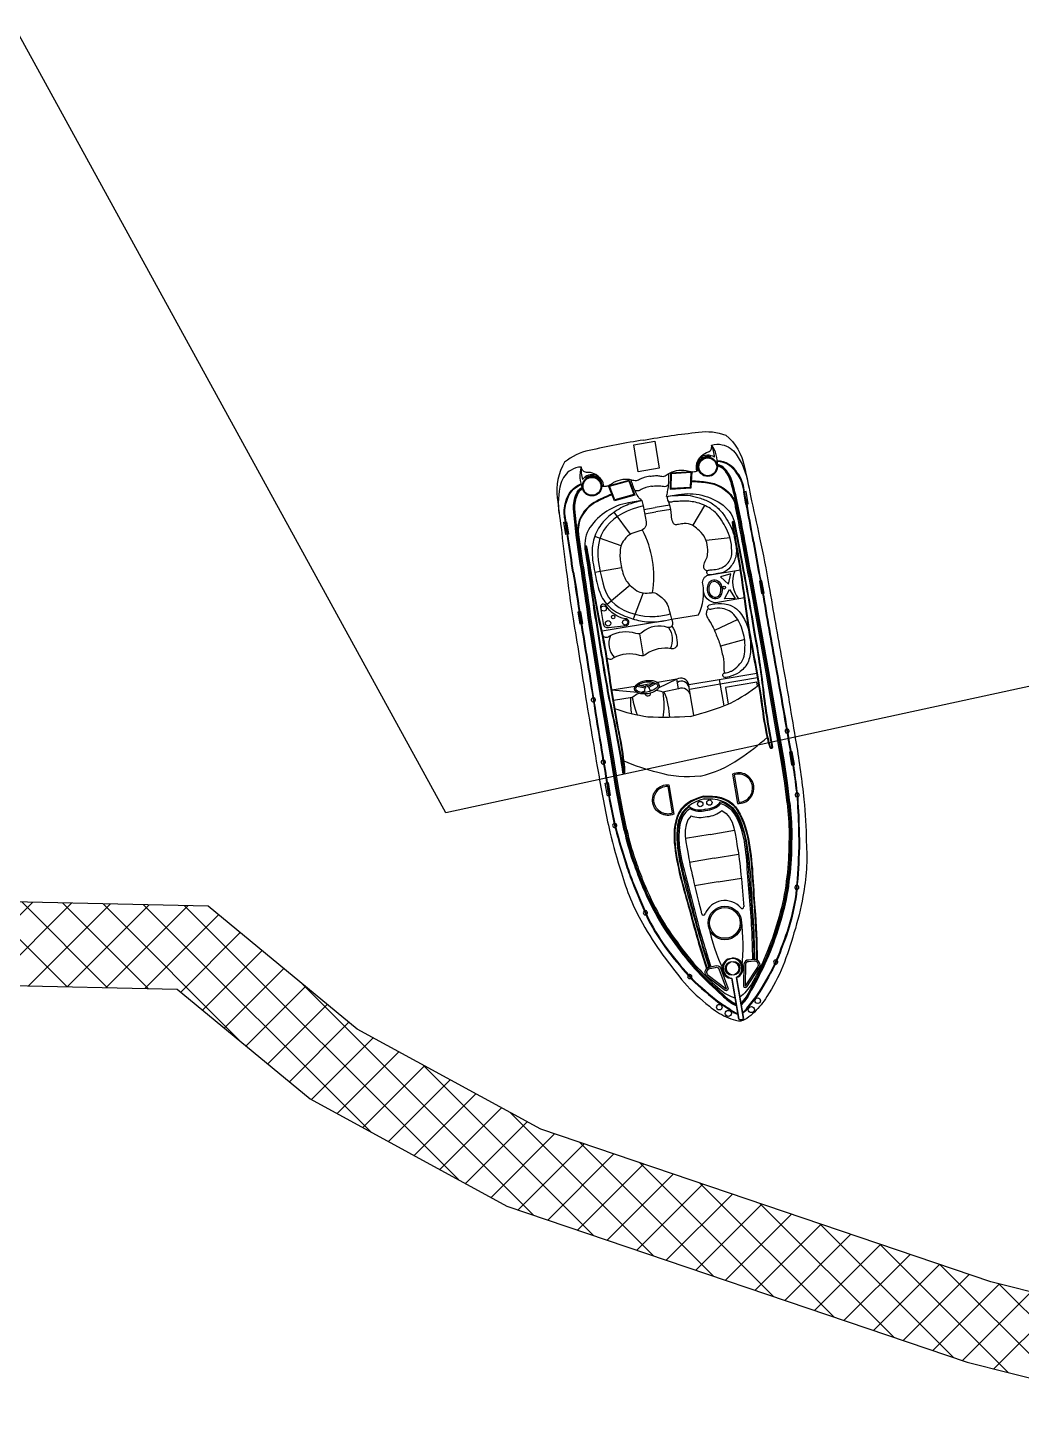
# Model space of a CAD drawing. Header units: metres. Extents: x 257914 to 260301, y 2182725 to 2185163.
# Drawn here: x 258797.5 to 258910, y 2182806.3 to 2182961.9 of the extents above; entities that cross this region are included whole.
import ezdxf

# ---------------------------------------------------------------- set-up
doc = ezdxf.new("R2010")
doc.units = ezdxf.units.M
doc.layers.add('PORT', color=5, linetype='Continuous')
doc.layers.add('village', color=3, linetype='Continuous')

msp = doc.modelspace()

# ---------------------------------------------------------------- linework, layer by layer
at = {"color": 32, "true_color": 0xcd6928}
for p, q in [((258874.84, 2182913.23), (258874.86, 2182913.3)), ((258860.77, 2182910.87), (258860.73, 2182910.93)), ((258867.28, 2182907.37), (258868.56, 2182907.59)), ((258870.22, 2182907.87), (258868.56, 2182907.59)), ((258870.34, 2182907.36), (258868.64, 2182907.08)), ((258874.16, 2182907.83), (258872.82, 2182905.57)), ((258865.76, 2182904.55), (258863.91, 2182907.05)), ((258867.37, 2182906.86), (258868.64, 2182907.08)), ((258864.7, 2182903.24), (258861.72, 2182904.29)), ((258877.04, 2182904.14), (258874.33, 2182903.84)), ((258864.76, 2182900.76), (258861.74, 2182900.23)), ((258865.73, 2182898.78), (258863.12, 2182896.61)), ((258867.2, 2182897.92), (258866.07, 2182894.96)), ((258869.63, 2182894.76), (258862.55, 2182893.57)), ((258877.91, 2182894.91), (258875.28, 2182893.64)), ((258866.79, 2182893.29), (258867.2, 2182890.8)), ((258878.7, 2182892.64), (258875.96, 2182891.88)), ((258875.83, 2182888.12), (258880.07, 2182888.83)), ((258866.3, 2182887.33), (258863.68, 2182886.89)), ((258866.55, 2182886.63), (258863.68, 2182886.89)), ((258867.44, 2182887.14), (258866.49, 2182887.32)), ((258867.47, 2182887.29), (258866.62, 2182887.45)), ((258868.34, 2182887.67), (258866.79, 2182887.41)), ((258867.74, 2182887.34), (258868.47, 2182887.75)), ((258867.82, 2182887.2), (258868.64, 2182887.67)), ((258871.02, 2182888.13), (258868.84, 2182887.76)), ((258871.02, 2182888.13), (258868.91, 2182887.11)), ((258871.2, 2182887.07), (258871.02, 2182888.13)), ((258875.91, 2182887.61), (258880.16, 2182888.33)), ((258874.78, 2182870.56), (258872, 2182870.09)), ((258874.78, 2182870.56), (258877.56, 2182871.03)), ((258875.23, 2182867.87), (258878.01, 2182868.33)), ((258875.23, 2182867.87), (258872.46, 2182867.4)), ((258875.69, 2182865.18), (258873.03, 2182864.73)), ((258875.69, 2182865.18), (258878.34, 2182865.63))]:
    msp.add_line(p, q, dxfattribs=at)
for points in [[(258867.27, 2182915.23, 0.01736), (258861.1, 2182914.04, 0.12634), (258858.32, 2182912.71, 0.172899), (258857.49, 2182908.7, 0.013884), (258857.92, 2182905.32, 0.008973), (258858.51, 2182900.48, 0.01509), (258859.28, 2182894.97, -0.002245), (258860.64, 2182886.5, 0.003342), (258862.21, 2182877.1, 0.016984), (258863.45, 2182870.84, 0.024546), (258864.77, 2182866.21, 0.067942), (258867.14, 2182860.5, 0.033948), (258869.45, 2182856.91, 0.022001), (258871.87, 2182853.77, 0.042872), (258874.7, 2182851.1, 0.059514), (258876.61, 2182849.91, 0.046364), (258877.65, 2182849.52, 0.104882), (258878.33, 2182849.45, 0.104882)], [(258867.27, 2182915.23, -0.01736), (258873.49, 2182916.12, -0.12634), (258876.56, 2182915.78, -0.172899), (258878.65, 2182912.26, -0.013884), (258879.35, 2182908.92, -0.008973), (258880.38, 2182904.16, -0.01509), (258881.45, 2182898.7, 0.002245), (258882.93, 2182890.24, -0.003342), (258884.53, 2182880.85, -0.016984), (258885.4, 2182874.53, -0.024546), (258885.67, 2182869.72, -0.067942), (258885.29, 2182863.55, -0.033948), (258884.28, 2182859.41, -0.022001), (258883.03, 2182855.64, -0.042872), (258881.22, 2182852.2, -0.059514), (258879.8, 2182850.45, -0.046364), (258878.95, 2182849.73, -0.104882), (258878.33, 2182849.45, -0.104882)], [(258874.95, 2182914.65, -0.164393), (258876.16, 2182914.7, -0.188684), (258877.74, 2182913.63, -0.10758), (258879.07, 2182910.4)], [(258860.2, 2182912.17, 0.164393), (258859.05, 2182911.83, 0.188684), (258857.9, 2182910.3, 0.10758), (258857.7, 2182906.81)], [(258879.74, 2182903.71, -0.002942), (258879.06, 2182907.46, 0.002013), (258878.6, 2182909.85, 0.130442), (258877.89, 2182911.49, 0.261246), (258875.6, 2182912.86, 0.209197)], [(258879.67, 2182903.69, -0.002941), (258878.98, 2182907.45, 0.002014), (258878.53, 2182909.84, 0.130992), (258877.82, 2182911.44, 0.261832), (258875.6, 2182912.78, 0.261832)], [(258883.73, 2182874.15), (258883.46, 2182876.41), (258883.08, 2182879), (258882.35, 2182883.21), (258881.37, 2182888.99), (258879.71, 2182898.25, -0.002601), (258878.75, 2182903.27, 0.004411), (258877.94, 2182907.53, 0.013003), (258877.25, 2182910.44, 0.113337), (258876.44, 2182911.89, 0.144821), (258875.61, 2182912.39, 0.138987)], [(258883.65, 2182874.15), (258883.39, 2182876.4), (258883, 2182878.99), (258882.27, 2182883.19), (258881.3, 2182888.98), (258879.63, 2182898.23, -0.002601), (258878.67, 2182903.25, 0.00441), (258877.86, 2182907.52, 0.012997), (258877.17, 2182910.42, 0.113276), (258876.38, 2182911.84, 0.142458), (258875.61, 2182912.32, 0.142458)], [(258883.81, 2182874.16), (258883.54, 2182876.42), (258883.16, 2182879.01), (258882.42, 2182883.22), (258881.45, 2182889), (258879.78, 2182898.26, -0.002601), (258878.83, 2182903.28, 0.004411), (258878.02, 2182907.55, 0.013009), (258877.32, 2182910.46, 0.113396), (258876.5, 2182911.94, 0.146005), (258875.62, 2182912.47, 1.595219)], [(258859.25, 2182900.26, 0.002942), (258858.68, 2182904.04, -0.002013), (258858.32, 2182906.44, -0.130442), (258858.46, 2182908.22, -0.261246), (258860.17, 2182910.26, -0.209197)], [(258872.69, 2182910.6, -0.043195), (258874.5, 2182910.45, -0.183415), (258877.13, 2182909.06, -0.094511), (258877.86, 2182907.55)], [(258872.69, 2182910.53, -0.043334), (258874.49, 2182910.37, -0.18333), (258877.07, 2182909.01, -0.123985), (258877.89, 2182907.02, 0.015377), (258878.25, 2182905.54)], [(258859.33, 2182900.28, 0.002941), (258858.75, 2182904.05, -0.002014), (258858.4, 2182906.46, -0.130992), (258858.54, 2182908.2, -0.261832), (258860.2, 2182910.19, -0.261832)], [(258865.07, 2182871.01), (258864.59, 2182873.23), (258864.1, 2182875.81), (258863.42, 2182880.02), (258862.45, 2182885.81), (258861, 2182895.1, 0.002601), (258860.26, 2182900.16, -0.004411), (258859.63, 2182904.46, -0.013009), (258859.33, 2182907.44, -0.113396), (258859.63, 2182909.1, -0.146005), (258860.29, 2182909.9, -1.595219)], [(258865.15, 2182871.03), (258864.67, 2182873.25), (258864.18, 2182875.82), (258863.5, 2182880.04), (258862.52, 2182885.82), (258861.07, 2182895.12, 0.002601), (258860.34, 2182900.17, -0.004411), (258859.71, 2182904.47, -0.013003), (258859.41, 2182907.44, -0.113337), (258859.7, 2182909.07, -0.144821), (258860.32, 2182909.82, -0.138987)], [(258865.22, 2182871.05), (258864.74, 2182873.26), (258864.25, 2182875.83), (258863.57, 2182880.05), (258862.6, 2182885.83), (258861.15, 2182895.13, 0.002601), (258860.41, 2182900.18, -0.00441), (258859.78, 2182904.48, -0.012997), (258859.49, 2182907.44, -0.113276), (258859.77, 2182909.04, -0.142458), (258860.35, 2182909.75, -0.142458)], [(258863.66, 2182909.08, 0.043195), (258862, 2182908.35, 0.183415), (258859.98, 2182906.17, 0.094511), (258859.78, 2182904.51)], [(258863.69, 2182909.01, 0.043334), (258862.04, 2182908.28, 0.18333), (258860.05, 2182906.15, 0.123985), (258859.92, 2182904, -0.015377), (258860.06, 2182902.49)], [(258869.84, 2182908.84), (258871.21, 2182909.07, -0.202722), (258876.26, 2182907.85, -0.178768), (258877.6, 2182905.72, 0.010028), (258878.49, 2182901.03, -0.005356), (258879.86, 2182893.27, -0.016605), (258880.82, 2182886.97, 0.018921), (258881.84, 2182880.44, -0.925873), (258881.59, 2182880.36, -0.041202), (258881.29, 2182881.5, -0.024461), (258880.65, 2182885.23, 0.012888), (258879.4, 2182892.43, -0.019359), (258878.77, 2182896.65, 0.002375), (258878.05, 2182901.55, -0.006386), (258877.5, 2182904.65, -0.013656), (258877.31, 2182905.89, -0.862706), (258877.54, 2182905.96, 0.648089)], [(258867.06, 2182908.37), (258865.56, 2182908.12, 0.202722), (258861.19, 2182905.32, 0.178768), (258860.62, 2182902.86, -0.010028), (258861.31, 2182898.14, 0.005356), (258862.55, 2182890.36, 0.016605), (258863.71, 2182884.09, -0.018921), (258864.88, 2182877.58, 0.925873), (258865.14, 2182877.59, 0.041202), (258865.06, 2182878.77, 0.024461), (258864.43, 2182882.51, -0.012888), (258863.27, 2182889.71, 0.019359), (258862.48, 2182893.91, -0.002375), (258861.56, 2182898.77, 0.006386), (258861.06, 2182901.88, 0.013656), (258860.84, 2182903.12, 0.862706), (258860.6, 2182903.11, -0.648089)], [(258867.06, 2182908.37), (258867.21, 2182907.78), (258867.53, 2182905.95, -0.448043), (258866.82, 2182904.94, 0.025561), (258865.92, 2182904.63, 0.15676), (258865.08, 2182903.92, 0.144288), (258864.69, 2182903.2, 0.079427), (258864.61, 2182901.65, 0.054179), (258864.98, 2182899.94, 0.127294), (258865.75, 2182898.76, -0.025195), (258866.49, 2182898.16, 0.112656), (258867.2, 2182897.92, 0.061652), (258868.14, 2182897.94, -0.222278), (258868.88, 2182897.75, -0.049109), (258869.44, 2182897.27, -0.09997), (258869.92, 2182896.64, -0.045992), (258870.27, 2182895.53), (258870.41, 2182894.93)], [(258883.5, 2182874.13), (258883.23, 2182876.37), (258882.85, 2182878.96), (258882.12, 2182883.17), (258881.15, 2182888.95), (258879.48, 2182898.21, -0.002601), (258878.52, 2182903.23, 0.00441), (258877.71, 2182907.49, 0.002867), (258877.58, 2182908.13, 0.002867)], [(258877.47, 2182905.93, -0.016488), (258877.53, 2182905.7, 0.010023), (258878.42, 2182901.01, -0.005356), (258879.79, 2182893.25, -0.016607), (258880.75, 2182886.96, 0.018921), (258881.76, 2182880.42, 0.01143), (258881.76, 2182880.42, -0.913283), (258881.66, 2182880.38, -0.041174), (258881.36, 2182881.51, -0.024478), (258880.73, 2182885.24, 0.012889), (258879.48, 2182892.44, -0.019362), (258878.85, 2182896.66, 0.002377), (258878.13, 2182901.56, -0.006391), (258877.58, 2182904.66, -0.013664), (258877.39, 2182905.9, 0.000701), (258877.39, 2182905.9, -0.819976), (258877.47, 2182905.93, -0.819976)], [(258865.37, 2182871.08), (258864.89, 2182873.29), (258864.41, 2182875.86), (258863.72, 2182880.07), (258862.75, 2182885.86), (258861.3, 2182895.15, 0.002601), (258860.56, 2182900.21, -0.00441), (258859.93, 2182904.5, -0.002867), (258859.86, 2182905.15, -0.002867)], [(258860.67, 2182903.11, 0.016488), (258860.7, 2182902.87, -0.010023), (258861.39, 2182898.15, 0.005356), (258862.63, 2182890.37, 0.016607), (258863.78, 2182884.11, -0.018921), (258864.96, 2182877.6, -0.01143), (258864.96, 2182877.59, 0.913283), (258865.06, 2182877.59, 0.041174), (258864.98, 2182878.76, 0.024478), (258864.36, 2182882.49, -0.012889), (258863.19, 2182889.7, 0.019362), (258862.4, 2182893.9, -0.002377), (258861.48, 2182898.76, 0.006391), (258860.99, 2182901.87, 0.013664), (258860.76, 2182903.11, -0.000701), (258860.76, 2182903.11, 0.819976), (258860.67, 2182903.11, 0.819976)], [(258879.67, 2182903.7, 0.006424), (258880.61, 2182898.53, 0.002217), (258882.08, 2182890.09, -0.003368), (258883.73, 2182880.63, -0.024633), (258884.63, 2182874.65, -0.015038), (258884.8, 2182870.66, -0.025461), (258884.79, 2182868.43, -0.013839), (258884.49, 2182863.81, -0.040238), (258883.51, 2182859.58, -0.016715), (258882.05, 2182855.79, -0.029693), (258879.97, 2182852.22, 0.015234), (258878.78, 2182850.68, -0.134036), (258878.55, 2182850.46, -0.024879), (258878.44, 2182850.41, -0.024879)], [(258879.74, 2182903.71, 0.006425), (258880.68, 2182898.54, 0.002217), (258882.16, 2182890.1, -0.003368), (258883.81, 2182880.64, -0.024633), (258884.7, 2182874.66, -0.015037), (258884.87, 2182870.66, -0.025439), (258884.87, 2182868.43, -0.013843), (258884.56, 2182863.8, -0.040266), (258883.59, 2182859.56, -0.016729), (258882.12, 2182855.76, -0.029739), (258880.04, 2182852.18, 0.01525), (258878.85, 2182850.63, -0.132389), (258878.58, 2182850.4, -0.028442), (258878.45, 2182850.33, -0.028442)], [(258859.25, 2182900.26, -0.006425), (258860.05, 2182895.07, -0.002217), (258861.42, 2182886.62, 0.003368), (258862.96, 2182877.14, 0.024633), (258864.06, 2182871.19, 0.015037), (258865.21, 2182867.36, 0.025439), (258865.95, 2182865.25, 0.013843), (258867.75, 2182860.97, 0.040266), (258870.06, 2182857.28, 0.016729), (258872.68, 2182854.17, 0.029739), (258875.82, 2182851.47, -0.01525), (258877.45, 2182850.4, 0.132389), (258877.78, 2182850.26, 0.028442), (258877.92, 2182850.24, 0.028442)], [(258859.33, 2182900.28, -0.006424), (258860.13, 2182895.09, -0.002217), (258861.49, 2182886.63, 0.003368), (258863.03, 2182877.15, 0.024633), (258864.14, 2182871.21, 0.015038), (258865.28, 2182867.38, 0.025461), (258866.02, 2182865.28, 0.013839), (258867.82, 2182861, 0.040238), (258870.12, 2182857.33, 0.016715), (258872.74, 2182854.23, 0.029693), (258875.87, 2182851.53, -0.015234), (258877.5, 2182850.46, 0.134036), (258877.79, 2182850.34, 0.024879), (258877.91, 2182850.32, 0.024879)], [(258870.41, 2182894.93), (258873.48, 2182895.45, 0.158322), (258873.96, 2182898.93, -0.417676), (258874.58, 2182899.92), (258878.21, 2182900.53)], [(258878.67, 2182897.35), (258875.45, 2182896.81, -0.406088), (258874.05, 2182898.22)], [(258870.41, 2182894.93, -0.291269), (258870.46, 2182894.15, -0.299867), (258869.98, 2182894, 0.273478), (258867.14, 2182893.47, -0.28657), (258866.39, 2182893.32, 0.198759), (258863.41, 2182893.03, -0.45148), (258862.67, 2182893.04, -1.463971)], [(258870.47, 2182894.16, -0.164009), (258871.04, 2182892.01, -0.407559), (258870.39, 2182891.59, 0.20466), (258867.56, 2182890.99, -0.28657), (258866.81, 2182890.83, 0.198759), (258863.83, 2182890.54, -0.45148), (258863.09, 2182890.56, -1.463971)], [(258872.95, 2182884.06), (258872.58, 2182886.25, 0.462925), (258871.2, 2182887.07), (258869.45, 2182886.67)], [(258872.42, 2182887.2), (258872.37, 2182887.54, 0.516839), (258871.02, 2182888.13, 0.282905)], [(258872.58, 2182886.25), (258872.42, 2182887.2, 0.545737), (258871.08, 2182887.77, 0.282905)], [(258872.53, 2182883.93, 0.033687), (258877.08, 2182885.42, 0.051879), (258880.3, 2182887.52, 1.92312)], [(258872.53, 2182883.93, -0.033687), (258867.75, 2182883.86, -0.051879), (258864.02, 2182884.79, -1.92312)], [(258873.67, 2182877.16, 0.096403), (258878.08, 2182879.11, 0.040538), (258881.27, 2182881.59, 1.92312)], [(258873.67, 2182877.16, -0.096403), (258868.87, 2182877.56, -0.040538), (258865.04, 2182878.86, -1.92312)], [(258877.34, 2182877.4), (258877.9, 2182874.07, 0.483063), (258879.72, 2182876.06, 0.50024), (258877.34, 2182877.4, 0.418424)], [(258870.12, 2182876.19), (258870.68, 2182872.86, -0.483063), (258868.31, 2182874.14, -0.50024), (258870.12, 2182876.19, -0.418424)], [(258883.5, 2182874.12, -0.031581), (258883.73, 2182870.64, -0.00492), (258883.68, 2182868.29, -0.028426), (258883.27, 2182864.25, -0.042959), (258882.29, 2182860.29, -0.035411), (258880.9, 2182856.46, -0.028829), (258879.46, 2182853.6, -0.092336), (258878.15, 2182852.13, -0.080328)], [(258883.65, 2182874.14, -0.031588), (258883.88, 2182870.64, -0.004924), (258883.83, 2182868.29, -0.028433), (258883.42, 2182864.23, -0.042917), (258882.44, 2182860.25, -0.035379), (258881.04, 2182856.4, -0.02413), (258879.32, 2182852.99, -0.075408), (258878.27, 2182851.42, -0.075408)], [(258883.73, 2182874.15, -0.031592), (258883.96, 2182870.64, -0.004926), (258883.91, 2182868.29, -0.028436), (258883.5, 2182864.22, -0.042895), (258882.51, 2182860.23, -0.035363), (258881.11, 2182856.36, -0.024111), (258879.39, 2182852.96, -0.077658), (258878.29, 2182851.32, -0.077658)], [(258883.81, 2182874.16, -0.031596), (258884.03, 2182870.64, -0.004928), (258883.99, 2182868.28, -0.02844), (258883.57, 2182864.21, -0.042875), (258882.59, 2182860.2, -0.035347), (258881.18, 2182856.33, -0.024093), (258879.45, 2182852.92, -0.079837), (258878.3, 2182851.23)], [(258865.07, 2182871.01, 0.031596), (258866.01, 2182867.61, 0.004928), (258866.83, 2182865.4, 0.02844), (258868.55, 2182861.68, 0.042875), (258870.79, 2182858.22, 0.035347), (258873.38, 2182855.02, 0.024093), (258876.13, 2182852.36, 0.079837), (258877.77, 2182851.14)], [(258865.15, 2182871.03, 0.031592), (258866.08, 2182867.63, 0.004926), (258866.9, 2182865.43, 0.028436), (258868.62, 2182861.72, 0.042895), (258870.85, 2182858.27, 0.035363), (258873.44, 2182855.08, 0.024111), (258876.18, 2182852.42, 0.077658), (258877.76, 2182851.24, 0.077658)], [(258865.22, 2182871.05, 0.031588), (258866.16, 2182867.66, 0.004924), (258866.97, 2182865.45, 0.028433), (258868.69, 2182861.75, 0.042917), (258870.92, 2182858.31, 0.035379), (258873.5, 2182855.13, 0.02413), (258876.24, 2182852.47, 0.075408), (258877.74, 2182851.33, 0.075408)], [(258865.37, 2182871.08, 0.031581), (258866.3, 2182867.71, 0.00492), (258867.11, 2182865.51, 0.028426), (258868.82, 2182861.83, 0.042959), (258871.04, 2182858.4, 0.035411), (258873.61, 2182855.23, 0.028829), (258875.91, 2182853, 0.092336), (258877.62, 2182852.04, 0.080328)], [(258879.74, 2182856.4), (258879.13, 2182856.34, 0.382221), (258878.62, 2182855.89), (258878.56, 2182853.5, 0.786544), (258878.93, 2182853.3), (258880.36, 2182855.44, 0.616464), (258879.74, 2182856.4, 3.844907)], [(258874.72, 2182855.55), (258875.32, 2182855.7, -0.382221), (258875.95, 2182855.44), (258876.79, 2182853.21, -0.786544), (258876.5, 2182852.89), (258874.45, 2182854.45, -0.616464), (258874.72, 2182855.55, -3.844907)]]:
    msp.add_lwpolyline(points, format="xyb", dxfattribs=at)
for points in [[(258868.52, 2182915.09), (258869.03, 2182912.03), (258866.65, 2182911.63), (258866.14, 2182914.69)], [(258865.63, 2182910.69), (258866.25, 2182909), (258863.96, 2182908.36), (258863.27, 2182910.05)], [(258865.59, 2182910.6), (258866.15, 2182909.05), (258864, 2182908.45), (258863.38, 2182910)], [(258870.3, 2182911.47), (258870.27, 2182909.68), (258872.65, 2182909.82), (258872.74, 2182911.64)], [(258870.38, 2182911.4), (258870.35, 2182909.76), (258872.58, 2182909.89), (258872.66, 2182911.56)], [(258876.87, 2182898.9), (258877.15, 2182900.09), (258875.98, 2182899.73)], [(258876.97, 2182898.31), (258877.62, 2182897.28), (258876.4, 2182897.24)]]:
    msp.add_lwpolyline(points, close=True, dxfattribs=at)
for points in [[(258878.62, 2182909.36), (258878.57, 2182909.35), (258878.8, 2182907.95), (258878.88, 2182907.97)], [(258878.96, 2182907.98), (258879.1, 2182908), (258878.86, 2182909.4), (258878.69, 2182909.37)], [(258858.6, 2182904.56), (258858.46, 2182904.53), (258858.23, 2182905.93), (258858.39, 2182905.96)], [(258858.47, 2182905.97), (258858.52, 2182905.98), (258858.75, 2182904.58), (258858.67, 2182904.57)], [(258880.47, 2182899.24), (258880.39, 2182899.23), (258880.62, 2182897.85), (258880.72, 2182897.87)], [(258880.8, 2182897.88), (258880.89, 2182897.89), (258880.66, 2182899.27), (258880.54, 2182899.25)], [(258860.16, 2182894.41), (258860.07, 2182894.39), (258859.84, 2182895.77), (258859.95, 2182895.79)], [(258860.03, 2182895.81), (258860.1, 2182895.82), (258860.34, 2182894.44), (258860.24, 2182894.42)], [(258872.37, 2182887.54), (258875.83, 2182888.12), (258876.33, 2182885.13)], [(258872.45, 2182887.03), (258875.91, 2182887.61)], [(258880.14, 2182887.4), (258880.07, 2182887.79), (258876.54, 2182887.2), (258876.85, 2182885.33)], [(258865.98, 2182886.06), (258863.86, 2182885.73)], [(258883.87, 2182879.9), (258883.77, 2182879.88), (258884.02, 2182878.44), (258884.13, 2182878.46)], [(258884.2, 2182878.47), (258884.33, 2182878.49), (258884.09, 2182879.93), (258883.95, 2182879.91)], [(258863.29, 2182874.95), (258863.16, 2182874.93), (258862.92, 2182876.37), (258863.06, 2182876.4)], [(258863.14, 2182876.41), (258863.24, 2182876.43), (258863.48, 2182874.98), (258863.37, 2182874.97)], [(258878.03, 2182849.63), (258877.24, 2182854.29)], [(258877.25, 2182854.26), (258878.03, 2182849.63)], [(258878.56, 2182849.72), (258877.77, 2182854.38)], [(258877.78, 2182854.34), (258878.56, 2182849.72)]]:
    msp.add_lwpolyline(points, dxfattribs=at)
for points in [[(258865.32, 2182894.21, 0.917705), (258865.17, 2182894.99, -0.209704), (258863.02, 2182896.46, 0.850912), (258862.38, 2182896.25), (258862.68, 2182894.44, 0.435659), (258863.28, 2182893.99)], [(258869.99, 2182876.04), (258870.51, 2182872.96, -0.460147), (258868.46, 2182874.17, -0.47706)], [(258877.51, 2182877.31), (258878.03, 2182874.22, 0.460147), (258879.57, 2182876.03, 0.47706)], [(258879.76, 2182856.21), (258879.13, 2182856.15, 0.383069), (258878.81, 2182855.88), (258878.75, 2182853.46, 0.853636), (258878.79, 2182853.42), (258880.2, 2182855.54, 0.613527)], [(258874.77, 2182855.37), (258875.38, 2182855.51, -0.383069), (258875.77, 2182855.36), (258876.62, 2182853.11, -0.853636), (258876.6, 2182853.05), (258874.57, 2182854.6, -0.613527)]]:
    msp.add_lwpolyline(points, format="xyb", close=True, dxfattribs=at)
for centre, radius in [((258874.52, 2182912.19), 1.09), ((258874.52, 2182912.19), 1.01), ((258861.41, 2182909.98), 1.09), ((258861.41, 2182909.98), 1.01), ((258876.38, 2182898.52), 0.163), ((258862.75, 2182896.15), 0.304), ((258863.24, 2182894.47), 0.304), ((258863.81, 2182895.19), 0.197), ((258865.17, 2182894.58), 0.304), ((258874.71, 2182874.17), 0.305), ((258873.67, 2182874), 0.305), ((258876.46, 2182860.54), 1.9), ((258876.46, 2182860.54), 1.9), ((258876.46, 2182860.54), 1.74), ((258876.46, 2182860.54), 1.74), ((258877.26, 2182855.39), 0.771), ((258877.4, 2182855.41), 0.771), ((258875.83, 2182851), 0.313), ((258880.18, 2182851.73), 0.313), ((258876.85, 2182850.29), 0.349), ((258879.46, 2182850.73), 0.349)]:
    msp.add_circle(centre, radius, dxfattribs=at)
for centre, radius, start, end in [((258874.52, 2182912.19), 1.32, 55.3153, 200.2169), ((258874.52, 2182912.19), 1.17, 73.267, 200.2169), ((258872.1, 2182912.59), 3.52, 355.5384, 35.874), ((258871.76, 2182913.17), 3.52, 1.6681, 24.9006), ((258863.57, 2182911.16), 3.52, 163.2114, 203.547), ((258863.7, 2182911.82), 3.52, 174.1848, 197.4173), ((258861.41, 2182909.98), 1.32, 358.8685, 143.7701), ((258861.41, 2182909.98), 1.17, 358.8685, 125.8184), ((258857.25, 2182899.81), 11.17, 350.4422, 27.9148), ((258880.44, 2182899.2), 3.12, 157.0113, 218.8988), ((258868.31, 2182892.63), 2.24, 332.7427, 36.9469), ((258865.56, 2182892.17), 2.24, 156.1672, 224.3147), ((258868.6, 2182886.75), 1.24, 157.9473, 185.5874), ((258867.62, 2182887.24), 0.166, 9.5427, 189.5427), ((258866.85, 2182886.46), 1.24, 15.1452, 41.1381), ((258868.25, 2182883.33), 3.55, 89.4918, 93.7317), ((258861.57, 2182885.81), 0.237, 105.6381, 272.1405), ((258861.57, 2182885.81), 0.237, 290.7647, 87.0138), ((258868.25, 2182883.33), 3.55, 114.9769, 129.7327), ((258868.25, 2182883.33), 3.55, 104.4452, 110.7845), ((258867.73, 2182886.59), 0.347, 200.345, 358.6906), ((258868.6, 2182886.75), 1.24, 193.158, 193.4273), ((258866.85, 2182886.46), 1.24, 5.6582, 5.9275), ((258868.25, 2182883.33), 3.55, 70.1677, 83.5187), ((258883.51, 2182882.26), 0.237, 113.3321, 265.9126), ((258883.51, 2182882.26), 0.237, 284.5728, 94.6719), ((258862.7, 2182878.76), 0.237, 104.4135, 274.5126), ((258862.7, 2182878.76), 0.237, 293.1728, 85.7533), ((258884.64, 2182875.04), 0.237, 109.9278, 262.2034), ((258884.64, 2182875.04), 0.237, 280.8623, 91.2689), ((258873.62, 2182875.49), 2.15, 237.0471, 288.2543), ((258873.62, 2182875.49), 2.3, 240.5045, 288.2543), ((258874.26, 2182875.59), 2.15, 270.8312, 322.0383), ((258874.26, 2182875.59), 2.3, 270.8312, 318.5809), ((258874.25, 2182875.47), 2.89, 273.8162, 310.4186), ((258863.99, 2182871.57), 0.237, 107.8166, 278.2232), ((258863.99, 2182871.57), 0.237, 296.882, 89.1577), ((258873.68, 2182875.38), 2.89, 248.6669, 285.2692), ((258884.61, 2182864.57), 0.237, 97.8893, 252.5235), ((258884.61, 2182864.57), 0.237, 271.1586, 79.2542), ((258876.36, 2182860.77), 2.28, 97.8024, 159.6035), ((258876.49, 2182860.79), 2.28, 39.4819, 101.2831), ((258878.41, 2182862.37), 0.202, 218.7373, 5.2051), ((258867.46, 2182861.69), 0.237, 119.8312, 287.9269), ((258867.46, 2182861.69), 0.237, 306.5619, 101.1961), ((258874.03, 2182861.63), 0.202, 193.8804, 340.3481), ((258858.38, 2182858.07), 20.14, 352.8701, 7.9409), ((258894.36, 2182864.12), 20.14, 191.1445, 206.2153), ((258877.26, 2182855.39), 1.13, 297.2092, 269.6587), ((258877.4, 2182855.41), 1.13, 289.4267, 261.8762), ((258882.21, 2182856.11), 0.237, 73.553, 241.1354), ((258882.21, 2182856.11), 0.237, 259.7731, 54.9152), ((258872.48, 2182854.47), 0.237, 144.1702, 299.3123), ((258872.48, 2182854.47), 0.237, 317.9501, 125.5325), ((258878.23, 2182850.04), 0.456, 243.4501, 315.6354), ((258878.23, 2182850.04), 0.456, 243.4501, 315.6354)]:
    msp.add_arc(centre, radius, start, end, dxfattribs=at)
for centre, major_axis, ratio in [((258875.32, 2182898.32), (0.13, -1.08), 0.758117), ((258867.62, 2182887.24), (-1.39, -0.23), 0.533092)]:
    msp.add_ellipse(centre, major_axis=major_axis, ratio=ratio, dxfattribs=at)
for start_param, end_param in [(4.712389, 5.232342), (0.830012, 1.576846)]:
    msp.add_ellipse((258867.72, 2182886.35), major_axis=(0.69, -4.09), ratio=0.425319, start_param=start_param, end_param=end_param, dxfattribs=at)
for points in [[(258873.41, 2182912.89), (258873.68, 2182913.3), (258874.37, 2182913.8), (258874.79, 2182914.01), (258874.96, 2182914.35), (258874.95, 2182914.65)], [(258862.24, 2182911.01), (258861.85, 2182911.31), (258861.03, 2182911.56), (258860.56, 2182911.62), (258860.3, 2182911.89), (258860.2, 2182912.17)], [(258867.96, 2182911.12), (258868.6, 2182911.2), (258869.04, 2182911.17), (258869.6, 2182911.13), (258870.03, 2182911.39), (258870.99, 2182911.76), (258872.08, 2182911.78), (258872.65, 2182911.65), (258873.01, 2182911.65), (258873.5, 2182911.81)], [(258867.96, 2182911.12), (258867.33, 2182910.98), (258866.93, 2182910.82), (258866.41, 2182910.6), (258865.92, 2182910.7), (258864.89, 2182910.74), (258863.86, 2182910.4), (258863.36, 2182910.09), (258863.02, 2182909.97), (258862.5, 2182909.96)], [(258867.06, 2182908.37), (258866.63, 2182908.82), (258866.29, 2182909.47), (258865.83, 2182910.72)], [(258869.84, 2182908.84), (258869.98, 2182909.39), (258870.08, 2182910.11), (258870.11, 2182911.44)], [(258874.45, 2182900.4), (258874.13, 2182900.63), (258874.1, 2182901.17), (258874.38, 2182901.8), (258874.52, 2182902.54), (258874.4, 2182903.61), (258874.1, 2182904.33), (258873.4, 2182905.11), (258872.79, 2182905.59), (258871.85, 2182905.76), (258871.22, 2182905.67), (258870.78, 2182905.66), (258870.56, 2182905.95), (258870.42, 2182906.67), (258870.15, 2182908.07), (258869.98, 2182908.76), (258870.75, 2182908.94), (258872.24, 2182908.97), (258873.38, 2182908.73), (258874.61, 2182908.27), (258875.72, 2182907.46), (258876.5, 2182906.52), (258877.08, 2182905.52), (258877.5, 2182904.46), (258877.72, 2182903.28), (258877.7, 2182902.06), (258877.46, 2182901.41), (258877.07, 2182900.83), (258876.26, 2182900.23), (258875.67, 2182900.1), (258874.93, 2182899.98), (258874.5, 2182900.03), (258874.45, 2182900.4), (258874.8, 2182900.51), (258875.6, 2182900.62), (258876.27, 2182900.85), (258876.83, 2182901.34), (258877.16, 2182901.91), (258877.24, 2182902.67), (258877.06, 2182904.07), (258876.63, 2182905.18), (258876.08, 2182906.14), (258875.51, 2182906.9), (258874.99, 2182907.34), (258874.27, 2182907.78), (258873.32, 2182908.13), (258872.58, 2182908.27), (258871.73, 2182908.31), (258871.02, 2182908.27), (258870.53, 2182908.23), (258870.15, 2182908.21), (258870.01, 2182908.4)], [(258867.06, 2182908.37), (258865.39, 2182907.87), (258863.63, 2182906.84), (258862.43, 2182905.64), (258861.59, 2182903.87), (258861.44, 2182902.22), (258861.79, 2182900), (258862.4, 2182897.71), (258863.54, 2182896.2), (258865.38, 2182895.2), (258867.11, 2182894.72), (258869.03, 2182894.67), (258870.41, 2182894.93)], [(258876.89, 2182888.95), (258876.6, 2182888.88), (258876.25, 2182888.74), (258876.33, 2182888.39), (258876.94, 2182888.42), (258878.06, 2182888.9), (258879.04, 2182890), (258879.37, 2182891.57), (258879.29, 2182893.04), (258878.76, 2182894.72), (258877.76, 2182896.11), (258876.78, 2182896.62), (258875.34, 2182896.69), (258874.73, 2182896.55), (258874.51, 2182896.35), (258874.68, 2182896.07), (258875.02, 2182896.09), (258876.15, 2182896.15), (258876.96, 2182895.88), (258877.64, 2182895.28), (258878.12, 2182894.54), (258878.49, 2182893.51), (258878.72, 2182892.48), (258878.72, 2182891.51), (258878.56, 2182890.52), (258878, 2182889.69), (258877.21, 2182889.07), (258876.89, 2182888.95)], [(258874.57, 2182896.16), (258874.39, 2182895.81), (258874.37, 2182895.39), (258874.73, 2182894.73), (258875.03, 2182894.2), (258875.42, 2182893.32), (258875.94, 2182891.96), (258876.12, 2182891.22), (258876.29, 2182890.45), (258876.34, 2182889.83), (258876.34, 2182889.27), (258876.41, 2182888.84)]]:
    msp.add_spline(points, degree=3, dxfattribs=at)
for points, knots in [([(258868.15, 2182909.99), (258867.94, 2182909.95), (258867.58, 2182909.88), (258867.08, 2182909.69), (258866.68, 2182909.41), (258866.38, 2182909.48), (258866.27, 2182909.51)], [0, 0, 0, 0, 0.00840925, 0.01405459, 0.02148076, 0.02583256, 0.02583256, 0.02583256, 0.02583256]), ([(258868.15, 2182909.99), (258868.37, 2182910.02), (258868.72, 2182910.07), (258869.27, 2182910.05), (258869.74, 2182909.92), (258869.99, 2182910.09), (258870.09, 2182910.16)], [0, 0, 0, 0, 0.00840925, 0.01405459, 0.02148076, 0.02583256, 0.02583256, 0.02583256, 0.02583256]), ([(258867.21, 2182907.78), (258865.51, 2182907.35), (258864.03, 2182906.64), (258862.07, 2182904.23), (258861.91, 2182902.63), (258862.54, 2182899.27), (258862.86, 2182897.51), (258865.19, 2182895.67), (258866.98, 2182895.16), (258869.13, 2182895.28), (258869.68, 2182895.39), (258870.27, 2182895.53)], [0, 0, 0, 0, 0.0684102, 0.0684102, 0.1368204, 0.1368204, 0.2052306, 0.2052306, 0.2736407, 0.2736407, 0.2974604, 0.2974604, 0.2974604, 0.2974604]), ([(258875.43, 2182897.39), (258875.79, 2182897.43), (258876.09, 2182898.02), (258875.81, 2182899.1), (258875.33, 2182899.37), (258874.67, 2182898.96), (258874.54, 2182898.22), (258874.97, 2182897.5), (258875.22, 2182897.36), (258875.43, 2182897.39)], [0, 0, 0, 0, 1.743273, 1.743273, 3.486547, 3.486547, 5.22982, 5.22982, 6.283185, 6.283185, 6.283185, 6.283185]), ([(258866.38, 2182887.04), (258866.4, 2182886.88), (258866.63, 2182886.7), (258867.79, 2182886.53), (258868.82, 2182887.06), (258868.89, 2182887.71), (258868.02, 2182888.01), (258866.66, 2182887.59), (258866.34, 2182887.24), (258866.38, 2182887.04)], [0, 0, 0, 0, 1.031451, 1.031451, 2.992455, 2.992455, 4.95346, 4.95346, 6.283185, 6.283185, 6.283185, 6.283185]), ([(258874.05, 2182874.89), (258872.78, 2182874.56), (258871.49, 2182873.87), (258870.59, 2182871.32), (258870.67, 2182869.92), (258871.21, 2182866.02), (258872.03, 2182863.61), (258873.19, 2182859.17), (258873.76, 2182857.29), (258874.38, 2182855.35)], [0, 0, 0, 0, 0.0462196, 0.0462196, 0.0924392, 0.0924392, 0.1947325, 0.1947325, 0.2709084, 0.2709084, 0.2709084, 0.2709084]), ([(258874.07, 2182874.81), (258872.76, 2182874.48), (258871.48, 2182873.73), (258870.65, 2182871.1), (258870.76, 2182869.68), (258871.36, 2182865.76), (258872.17, 2182863.34), (258873.32, 2182859.01), (258873.86, 2182857.25), (258874.44, 2182855.41)], [0, 0, 0, 0, 0.0480884, 0.0480884, 0.0961768, 0.0961768, 0.1985377, 0.1985377, 0.2704106, 0.2704106, 0.2704106, 0.2704106]), ([(258874.13, 2182874.59), (258872.79, 2182874.25), (258871.58, 2182873.47), (258870.86, 2182870.79), (258871.03, 2182869.34), (258871.7, 2182865.37), (258872.51, 2182862.88), (258873.65, 2182858.7), (258874.14, 2182857.11), (258874.64, 2182855.53)], [0, 0, 0, 0, 0.0508337, 0.0508337, 0.1016674, 0.1016674, 0.2060328, 0.2060328, 0.2709084, 0.2709084, 0.2709084, 0.2709084]), ([(258874.05, 2182874.89), (258875.37, 2182875), (258876.81, 2182874.76), (258878.49, 2182872.65), (258878.88, 2182871.3), (258879.64, 2182867.44), (258879.65, 2182864.89), (258880.01, 2182860.32), (258880.08, 2182858.35), (258880.13, 2182856.32)], [0, 0, 0, 0, 0.0462196, 0.0462196, 0.0924392, 0.0924392, 0.1947325, 0.1947325, 0.2709084, 0.2709084, 0.2709084, 0.2709084]), ([(258874.06, 2182874.81), (258875.41, 2182874.92), (258876.86, 2182874.63), (258878.51, 2182872.42), (258878.87, 2182871.04), (258879.58, 2182867.15), (258879.61, 2182864.59), (258879.94, 2182860.13), (258880.01, 2182858.28), (258880.05, 2182856.35)], [0, 0, 0, 0, 0.0480884, 0.0480884, 0.0961768, 0.0961768, 0.1985377, 0.1985377, 0.2704106, 0.2704106, 0.2704106, 0.2704106]), ([(258874.08, 2182874.58), (258875.46, 2182874.7), (258876.85, 2182874.36), (258878.42, 2182872.06), (258878.73, 2182870.63), (258879.39, 2182866.66), (258879.44, 2182864.04), (258879.73, 2182859.72), (258879.78, 2182858.06), (258879.83, 2182856.4)], [0, 0, 0, 0, 0.0508337, 0.0508337, 0.1016674, 0.1016674, 0.2060328, 0.2060328, 0.2709084, 0.2709084, 0.2709084, 0.2709084]), ([(258872.46, 2182873.69), (258872.21, 2182873.52), (258871.29, 2182872.7), (258870.85, 2182869.42), (258872.12, 2182865.05), (258873.27, 2182860.11), (258874.3, 2182856.88), (258874.72, 2182855.55)], [0.0234044, 0.0234044, 0.0234044, 0.0234044, 0.0350942, 0.0739111, 0.138251, 0.2165713, 0.2709084, 0.2709084, 0.2709084, 0.2709084]), ([(258872.49, 2182873.48), (258872.06, 2182873.16), (258871.72, 2182872.77), (258871.14, 2182871.16), (258871.21, 2182869.79), (258871.58, 2182867.4), (258871.91, 2182866.26), (258872.83, 2182862.75), (258873.39, 2182860.38), (258874.35, 2182857.24), (258874.6, 2182856.42), (258874.86, 2182855.6)], [0.0248254, 0.0248254, 0.0248254, 0.0248254, 0.0474598, 0.0474598, 0.0949196, 0.0949196, 0.1423794, 0.1423794, 0.237299, 0.237299, 0.2709084, 0.2709084, 0.2709084, 0.2709084]), ([(258875.96, 2182874.27), (258876.24, 2182874.19), (258877.39, 2182873.72), (258878.87, 2182870.77), (258879.09, 2182866.22), (258879.62, 2182861.18), (258879.71, 2182857.79), (258879.75, 2182856.4)], [0.0234044, 0.0234044, 0.0234044, 0.0234044, 0.0350942, 0.0739111, 0.138251, 0.2165713, 0.2709084, 0.2709084, 0.2709084, 0.2709084]), ([(258875.99, 2182874.07), (258876.5, 2182873.91), (258876.95, 2182873.64), (258878.02, 2182872.31), (258878.41, 2182871), (258878.84, 2182868.62), (258878.9, 2182867.43), (258879.18, 2182863.82), (258879.42, 2182861.39), (258879.55, 2182858.11), (258879.57, 2182857.25), (258879.59, 2182856.39)], [0.0248254, 0.0248254, 0.0248254, 0.0248254, 0.0474598, 0.0474598, 0.0949196, 0.0949196, 0.1423794, 0.1423794, 0.237299, 0.237299, 0.2709084, 0.2709084, 0.2709084, 0.2709084]), ([(258876.12, 2182873.27), (258877.59, 2182872.62), (258877.7, 2182870.15), (258878.13, 2182867.72), (258878.45, 2182864.51), (258878.61, 2182862.38)], [0.0313661, 0.0313661, 0.0313661, 0.0313661, 0.1084744, 0.1084744, 0.1920729, 0.1920729, 0.1920729, 0.1920729]), ([(258872.63, 2182872.68), (258871.45, 2182871.59), (258872.16, 2182869.22), (258872.54, 2182866.78), (258873.3, 2182863.64), (258873.83, 2182861.58)], [0.0313661, 0.0313661, 0.0313661, 0.0313661, 0.1084744, 0.1084744, 0.1920729, 0.1920729, 0.1920729, 0.1920729])]:
    msp.add_open_spline(points, degree=3, knots=knots, dxfattribs=at)
for points in [[(258865.92, 2182884.21), (258865.82, 2182884.79), (258865.78, 2182885.41), (258865.82, 2182886.06)], [(258870.21, 2182883.81), (258870.19, 2182884.71), (258870.02, 2182885.7), (258869.6, 2182886.69)]]:
    msp.add_open_spline(points, degree=3, dxfattribs=at)
at = {"layer": 'PORT'}
for p, q in [((258817.95, 2182862.45), (258760.16, 2182863.71)), ((258834.85, 2182848.51), (258817.95, 2182862.45)), ((258759.36, 2182854.24), (258814.45, 2182853.04)), ((258814.45, 2182853.04), (258829.51, 2182840.61)), ((258855.61, 2182837.19), (258834.85, 2182848.51)), ((258829.51, 2182840.61), (258851.79, 2182828.47)), ((258906.56, 2182819.9), (258855.61, 2182837.19)), ((258851.79, 2182828.47), (258903.88, 2182810.8)), ((258922.92, 2182815.82), (258906.56, 2182819.9)), ((258903.88, 2182810.8), (258921.7, 2182806.34))]:
    msp.add_line(p, q, dxfattribs=at)
at = {"layer": 'PORT', "linetype": 'Continuous'}
for p, q in [((258788.82, 2182853.6), (258798.11, 2182862.88)), ((258801.99, 2182853.31), (258792.3, 2182863.01)), ((258793.22, 2182853.5), (258802.5, 2182862.79)), ((258806.58, 2182853.21), (258796.89, 2182862.91)), ((258797.61, 2182853.41), (258806.9, 2182862.69)), ((258811.17, 2182853.11), (258801.48, 2182862.81)), ((258802.01, 2182853.31), (258811.29, 2182862.6)), ((258821.79, 2182846.98), (258806.07, 2182862.71)), ((258806.4, 2182853.22), (258815.69, 2182862.5)), ((258836.42, 2182836.85), (258810.66, 2182862.61)), ((258846.29, 2182831.47), (258815.25, 2182862.51)), ((258810.8, 2182853.12), (258819.14, 2182861.47)), ((258814.87, 2182852.7), (258821.6, 2182859.44)), ((258817.33, 2182850.67), (258824.06, 2182857.41)), ((258819.79, 2182848.64), (258826.52, 2182855.38)), ((258822.25, 2182846.61), (258828.98, 2182853.35)), ((258854.8, 2182827.45), (258828.52, 2182853.73)), ((258824.71, 2182844.58), (258831.44, 2182851.32)), ((258827.17, 2182842.55), (258833.9, 2182849.29)), ((258829.65, 2182840.54), (258836.64, 2182847.53)), ((258832.55, 2182838.96), (258839.54, 2182845.95)), ((258835.46, 2182837.37), (258842.45, 2182844.36)), ((258861.59, 2182825.15), (258842.29, 2182844.45)), ((258838.37, 2182835.79), (258845.36, 2182842.78)), ((258841.27, 2182834.2), (258848.26, 2182841.19)), ((258844.18, 2182832.62), (258851.17, 2182839.61)), ((258868.39, 2182822.84), (258852.16, 2182839.07)), ((258847.08, 2182831.04), (258854.07, 2182838.03)), ((258849.99, 2182829.45), (258857.19, 2182836.65)), ((258875.18, 2182820.53), (258860.03, 2182835.69)), ((258853.07, 2182828.04), (258860.54, 2182835.52)), ((258856.42, 2182826.9), (258863.9, 2182834.38)), ((258859.77, 2182825.76), (258867.25, 2182833.24)), ((258881.98, 2182818.23), (258866.82, 2182833.38)), ((258863.12, 2182824.63), (258870.6, 2182832.1)), ((258866.48, 2182823.49), (258873.95, 2182830.97)), ((258888.78, 2182815.92), (258873.62, 2182831.08)), ((258869.83, 2182822.35), (258877.31, 2182829.83)), ((258873.18, 2182821.21), (258880.66, 2182828.69)), ((258895.57, 2182813.62), (258880.42, 2182828.77)), ((258876.53, 2182820.08), (258884.01, 2182827.55)), ((258879.89, 2182818.94), (258887.36, 2182826.42)), ((258902.37, 2182811.31), (258887.21, 2182826.47)), ((258883.24, 2182817.8), (258890.72, 2182825.28)), ((258886.59, 2182816.66), (258894.07, 2182824.14)), ((258908.53, 2182809.63), (258894.01, 2182824.16)), ((258889.94, 2182815.53), (258897.42, 2182823)), ((258893.3, 2182814.39), (258900.77, 2182821.87)), ((258914.52, 2182808.14), (258900.8, 2182821.86)), ((258896.65, 2182813.25), (258904.13, 2182820.73)), ((258900, 2182812.11), (258907.55, 2182819.66)), ((258903.35, 2182810.98), (258911.14, 2182818.76)), ((258920.51, 2182806.64), (258907.48, 2182819.67)), ((258906.91, 2182810.04), (258914.73, 2182817.86))]:
    msp.add_line(p, q, dxfattribs=at)
at = {"layer": 'village', "color": 3}
for p, q in [((258844.87, 2182873.01), (258735.2, 2183072.81)), ((259541.45, 2183023.96), (258844.87, 2182873.01))]:
    msp.add_line(p, q, dxfattribs=at)

doc.saveas('drawing.dxf')
